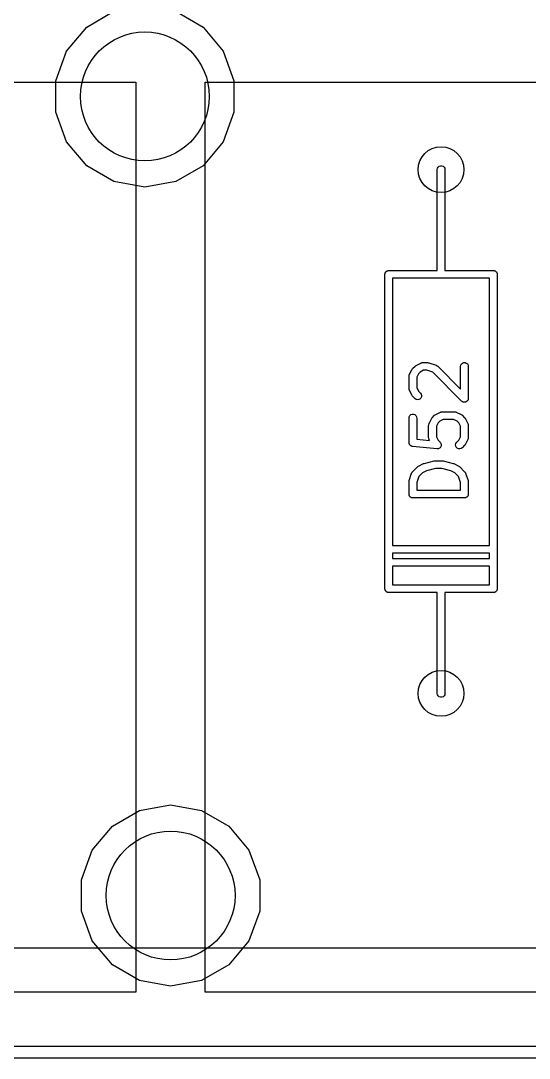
# Model space of a CAD drawing. Header units: millimetres. Extents: x 71 to 299, y 93 to 256.
# Drawn here: x 126.04 to 135.91, y 110.62 to 130.75 of the extents above; entities that cross this region are included whole.
import ezdxf

# ---------------------------------------------------------------- set-up
doc = ezdxf.new("R2010")
doc.units = ezdxf.units.MM
for name, color, linetype in [('BLACK', 7, 'Continuous'), ('PCB', 4, 'Continuous'), ('PCB_参照', 4, 'Continuous'), ('プレート', 6, 'Continuous'), ('物理キー', 7, 'Continuous'), ('裏面', 3, 'Continuous')]:
    doc.layers.add(name, color=color, linetype=linetype)
doc.layers.add('化粧板', color=1, linetype='Continuous', transparency=0.6)
doc.layers.add('補助線', color=4, linetype='Continuous', transparency=0.6)

# ---------------------------------------------------------------- blocks, each defined once
blk = doc.blocks.new('PCB外形')
at = {"layer": 'BLACK'}
blk.add_line((36, -145.925), (202.925, -145.925), dxfattribs=at)
blk = doc.blocks.new('PCB詳細')
at = {"layer": 'BLACK'}
for p, q in [((63.1208, -126.154), (63.6492, -125.849)), ((64.8508, -125.849), (65.3792, -126.154)), ((62.7287, -126.622), (63.1208, -126.154)), ((65.3792, -126.154), (65.7713, -126.622)), ((62.52, -127.195), (62.7287, -126.622)), ((65.7713, -126.622), (65.98, -127.195)), ((62.52, -127.805), (62.52, -127.195)), ((65.98, -127.195), (65.98, -127.805)), ((62.7287, -128.378), (62.52, -127.805)), ((65.98, -127.805), (65.7713, -128.378)), ((63.1208, -128.846), (62.7287, -128.378)), ((65.7713, -128.378), (65.3792, -128.846)), ((63.6492, -129.151), (63.1208, -128.846)), ((65.3792, -128.846), (64.8508, -129.151)), ((69.925, -128.92), (69.9295, -128.894)), ((69.925, -130.19), (69.925, -128.92)), ((69.9295, -128.894), (69.9425, -128.872)), ((69.9425, -128.872), (69.9625, -128.855)), ((69.9625, -128.855), (69.987, -128.846)), ((69.987, -128.846), (70.013, -128.846)), ((70.013, -128.846), (70.0375, -128.855)), ((70.0375, -128.855), (70.0575, -128.872)), ((70.0575, -128.872), (70.0705, -128.894)), ((70.0705, -128.894), (70.075, -128.92)), ((70.075, -128.92), (70.075, -130.19)), ((64.25, -129.257), (63.6492, -129.151)), ((64.8508, -129.151), (64.25, -129.257)), ((69.925, -130.877), (69.925, -130.19)), ((70.075, -130.19), (70.075, -130.877)), ((68.909, -130.952), (68.9101, -130.946)), ((68.909, -137.048), (68.909, -130.952)), ((68.9101, -130.939), (68.9124, -130.933)), ((68.9101, -130.946), (68.9101, -130.939)), ((68.9124, -130.933), (68.9135, -130.926)), ((68.9135, -130.926), (68.9168, -130.921)), ((68.9168, -130.921), (68.919, -130.915)), ((68.919, -130.915), (68.9233, -130.909)), ((68.9233, -130.909), (68.9265, -130.904)), ((68.9265, -130.904), (68.9316, -130.9)), ((68.9316, -130.9), (68.9358, -130.895)), ((68.9358, -130.895), (68.9415, -130.891)), ((68.9415, -130.891), (68.9465, -130.887)), ((68.9465, -130.887), (68.9527, -130.885)), ((68.9527, -130.885), (68.9583, -130.882)), ((68.9583, -130.882), (68.9648, -130.88)), ((68.9648, -130.88), (68.971, -130.878)), ((68.971, -130.878), (68.9775, -130.878)), ((68.9775, -130.878), (68.984, -130.877)), ((68.984, -130.877), (69.925, -130.877)), ((70.075, -130.877), (71.016, -130.877)), ((71.016, -130.877), (71.0225, -130.878)), ((71.0225, -130.878), (71.029, -130.878)), ((71.029, -130.878), (71.0352, -130.88)), ((71.0352, -130.88), (71.0417, -130.882)), ((71.0417, -130.882), (71.0473, -130.885)), ((71.0473, -130.885), (71.0535, -130.887)), ((71.0535, -130.887), (71.0585, -130.891)), ((71.0585, -130.891), (71.0642, -130.895)), ((71.0642, -130.895), (71.0684, -130.9)), ((71.0684, -130.9), (71.0735, -130.904)), ((71.0735, -130.904), (71.0767, -130.909)), ((71.0767, -130.909), (71.081, -130.915)), ((71.081, -130.915), (71.0832, -130.921)), ((71.0832, -130.921), (71.0865, -130.926)), ((71.0865, -130.926), (71.0876, -130.933)), ((71.0876, -130.933), (71.0899, -130.939)), ((71.0899, -130.939), (71.0899, -130.946)), ((71.0899, -130.946), (71.091, -130.952)), ((71.091, -130.952), (71.091, -137.048)), ((70, -131.027), (69.059, -131.027)), ((69.059, -131.027), (69.059, -136.211)), ((70.941, -131.027), (70, -131.027)), ((70.941, -136.211), (70.941, -131.027)), ((69.3853, -132.895), (69.4329, -132.8)), ((69.4329, -132.8), (69.4401, -132.79)), ((69.4401, -132.79), (69.447, -132.78)), ((69.447, -132.78), (69.4946, -132.733)), ((69.4946, -132.733), (69.5044, -132.726)), ((69.5044, -132.726), (69.5141, -132.719)), ((69.5141, -132.719), (69.6093, -132.671)), ((69.6606, -132.813), (69.592, -132.847)), ((69.6093, -132.671), (69.6135, -132.67)), ((69.6135, -132.67), (69.6172, -132.668)), ((69.6172, -132.668), (69.6259, -132.666)), ((69.6259, -132.666), (69.6343, -132.664)), ((69.6343, -132.664), (69.6386, -132.664)), ((69.6386, -132.664), (69.6429, -132.663)), ((69.6429, -132.663), (69.7381, -132.663)), ((69.7259, -132.813), (69.6606, -132.813)), ((69.8404, -132.851), (69.7259, -132.813)), ((69.7381, -132.663), (69.7499, -132.665)), ((69.7499, -132.665), (69.7618, -132.667)), ((69.7618, -132.667), (69.9047, -132.715)), ((69.9047, -132.715), (69.9085, -132.717)), ((69.9085, -132.717), (69.9126, -132.718)), ((69.9126, -132.718), (69.9198, -132.723)), ((69.9198, -132.723), (69.9276, -132.727)), ((69.9276, -132.727), (69.9304, -132.73)), ((69.9304, -132.73), (69.934, -132.733)), ((69.934, -132.733), (70.3774, -133.176)), ((70.3774, -132.738), (70.3819, -132.712)), ((70.3774, -133.176), (70.3774, -132.738)), ((70.3819, -132.712), (70.3949, -132.69)), ((70.3949, -132.69), (70.4149, -132.673)), ((70.4149, -132.673), (70.4394, -132.664)), ((70.4394, -132.664), (70.4654, -132.664)), ((70.4654, -132.664), (70.4899, -132.673)), ((70.4899, -132.673), (70.5098, -132.69)), ((70.5098, -132.69), (70.5229, -132.712)), ((70.5229, -132.712), (70.5274, -132.738)), ((70.5274, -132.738), (70.5274, -133.357)), ((69.3774, -132.929), (69.3781, -132.924)), ((69.3774, -133.167), (69.3774, -132.929)), ((69.3779, -132.92), (69.3804, -132.912)), ((69.3781, -132.924), (69.3779, -132.92)), ((69.3804, -132.912), (69.3819, -132.903)), ((69.3819, -132.903), (69.3841, -132.899)), ((69.3841, -132.899), (69.3853, -132.895)), ((69.5616, -132.878), (69.5274, -132.946)), ((69.5274, -132.946), (69.5274, -133.149)), ((69.592, -132.847), (69.5616, -132.878)), ((70.3993, -133.41), (69.8404, -132.851)), ((69.3781, -133.171), (69.3774, -133.167)), ((69.3779, -133.175), (69.3781, -133.171)), ((69.3804, -133.184), (69.3779, -133.175)), ((69.3819, -133.192), (69.3804, -133.184)), ((69.3841, -133.196), (69.3819, -133.192)), ((69.3853, -133.2), (69.3841, -133.196)), ((69.4329, -133.295), (69.3853, -133.2)), ((69.5274, -133.149), (69.5616, -133.217)), ((69.5616, -133.217), (69.6007, -133.256)), ((69.4401, -133.305), (69.4329, -133.295)), ((69.447, -133.315), (69.4401, -133.305)), ((69.4946, -133.363), (69.447, -133.315)), ((69.5159, -133.377), (69.4946, -133.363)), ((69.5411, -133.384), (69.5159, -133.377)), ((69.567, -133.382), (69.5411, -133.384)), ((69.5906, -133.371), (69.567, -133.382)), ((69.6091, -133.353), (69.5906, -133.371)), ((69.6007, -133.256), (69.6156, -133.278)), ((69.6201, -133.329), (69.6091, -133.353)), ((69.6156, -133.278), (69.6223, -133.303)), ((69.6223, -133.303), (69.6201, -133.329)), ((70.4074, -133.416), (70.3993, -133.41)), ((70.4149, -133.422), (70.4074, -133.416)), ((70.418, -133.423), (70.4149, -133.422)), ((70.4207, -133.425), (70.418, -133.423)), ((70.4302, -133.428), (70.4207, -133.425)), ((70.4394, -133.431), (70.4302, -133.428)), ((70.4427, -133.431), (70.4394, -133.431)), ((70.4458, -133.432), (70.4427, -133.431)), ((70.4556, -133.431), (70.4458, -133.432)), ((70.4654, -133.431), (70.4556, -133.431)), ((70.4685, -133.43), (70.4654, -133.431)), ((70.4718, -133.43), (70.4685, -133.43)), ((70.4807, -133.425), (70.4718, -133.43)), ((70.4899, -133.422), (70.4807, -133.425)), ((70.4924, -133.42), (70.4899, -133.422)), ((70.4954, -133.419), (70.4924, -133.42)), ((70.5023, -133.412), (70.4954, -133.419)), ((70.5098, -133.405), (70.5023, -133.412)), ((70.5115, -133.402), (70.5098, -133.405)), ((70.5138, -133.4), (70.5115, -133.402)), ((70.518, -133.391), (70.5138, -133.4)), ((70.5229, -133.383), (70.518, -133.391)), ((70.5234, -133.38), (70.5229, -133.383)), ((70.5248, -133.377), (70.5234, -133.38)), ((70.5257, -133.367), (70.5248, -133.377)), ((70.5274, -133.357), (70.5257, -133.367)), ((69.895, -133.671), (69.9903, -133.623)), ((69.9903, -133.623), (69.9944, -133.622)), ((69.9944, -133.622), (69.9982, -133.62)), ((69.9982, -133.62), (70.0068, -133.618)), ((70.0068, -133.618), (70.0152, -133.616)), ((70.0152, -133.616), (70.0196, -133.616)), ((70.0196, -133.616), (70.0238, -133.615)), ((70.0238, -133.615), (70.2619, -133.615)), ((70.2619, -133.615), (70.2662, -133.616)), ((70.2662, -133.616), (70.2705, -133.616)), ((70.2705, -133.616), (70.2789, -133.618)), ((70.2789, -133.618), (70.2876, -133.62)), ((70.2876, -133.62), (70.2913, -133.622)), ((70.2913, -133.622), (70.2954, -133.623)), ((70.2954, -133.623), (70.3907, -133.671)), ((69.3774, -133.738), (69.3819, -133.712)), ((69.3774, -134.214), (69.3774, -133.738)), ((69.3819, -133.712), (69.3949, -133.69)), ((69.3949, -133.69), (69.4149, -133.673)), ((69.4149, -133.673), (69.4394, -133.664)), ((69.4394, -133.664), (69.4654, -133.664)), ((69.4654, -133.664), (69.4899, -133.673)), ((69.4899, -133.673), (69.5098, -133.69)), ((69.5098, -133.69), (69.5229, -133.712)), ((69.5229, -133.712), (69.5274, -133.738)), ((69.5274, -133.738), (69.5274, -134.146)), ((69.7663, -133.847), (69.8139, -133.752)), ((69.8139, -133.752), (69.821, -133.743)), ((69.821, -133.743), (69.8279, -133.733)), ((69.8279, -133.733), (69.8755, -133.685)), ((69.8755, -133.685), (69.8854, -133.678)), ((69.8854, -133.678), (69.895, -133.671)), ((69.9426, -133.83), (69.9083, -133.899)), ((69.973, -133.8), (69.9426, -133.83)), ((70.0415, -133.765), (69.973, -133.8)), ((70.2442, -133.765), (70.0415, -133.765)), ((70.3127, -133.8), (70.2442, -133.765)), ((70.3431, -133.83), (70.3127, -133.8)), ((70.3774, -133.899), (70.3431, -133.83)), ((70.3907, -133.671), (70.4003, -133.678)), ((70.4003, -133.678), (70.4102, -133.685)), ((70.4102, -133.685), (70.4578, -133.733)), ((70.4578, -133.733), (70.4647, -133.743)), ((70.4647, -133.743), (70.4718, -133.752)), ((70.4718, -133.752), (70.5195, -133.847)), ((69.7583, -133.881), (69.7591, -133.877)), ((69.7583, -134.119), (69.7583, -133.881)), ((69.7588, -133.872), (69.7613, -133.864)), ((69.7591, -133.877), (69.7588, -133.872)), ((69.7613, -133.864), (69.7629, -133.855)), ((69.7629, -133.855), (69.765, -133.852)), ((69.765, -133.852), (69.7663, -133.847)), ((69.9083, -133.899), (69.9083, -134.101)), ((70.3774, -134.101), (70.3774, -133.899)), ((70.5195, -133.847), (70.5207, -133.852)), ((70.5207, -133.852), (70.5229, -133.855)), ((70.5229, -133.855), (70.5244, -133.864)), ((70.5244, -133.864), (70.5269, -133.872)), ((70.5269, -133.872), (70.5266, -133.877)), ((70.5266, -133.877), (70.5274, -133.881)), ((70.5274, -133.881), (70.5274, -134.119)), ((69.3779, -134.217), (69.3774, -134.214)), ((69.3776, -134.22), (69.3779, -134.217)), ((69.3801, -134.23), (69.3776, -134.22)), ((69.3819, -134.24), (69.3801, -134.23)), ((69.5274, -134.146), (69.7756, -134.171)), ((69.7591, -134.123), (69.7583, -134.119)), ((69.7588, -134.128), (69.7591, -134.123)), ((69.7613, -134.136), (69.7588, -134.128)), ((69.7629, -134.145), (69.7613, -134.136)), ((69.765, -134.148), (69.7629, -134.145)), ((69.7663, -134.153), (69.765, -134.148)), ((69.7756, -134.171), (69.7663, -134.153)), ((69.9083, -134.101), (69.9426, -134.17)), ((69.9426, -134.17), (69.9816, -134.209)), ((69.9816, -134.209), (69.9819, -134.209)), ((69.9819, -134.209), (69.9823, -134.21)), ((69.9823, -134.21), (69.9893, -134.22)), ((69.9893, -134.22), (69.9965, -134.23)), ((69.9965, -134.23), (69.9967, -134.231)), ((69.9967, -134.231), (69.9969, -134.231)), ((69.9969, -134.231), (70, -134.243)), ((70.2824, -134.255), (70.2892, -134.23)), ((70.2892, -134.23), (70.3041, -134.209)), ((70.3041, -134.209), (70.3431, -134.17)), ((70.3431, -134.17), (70.3774, -134.101)), ((70.5195, -134.153), (70.4718, -134.248)), ((70.5207, -134.148), (70.5195, -134.153)), ((70.5229, -134.145), (70.5207, -134.148)), ((70.5244, -134.136), (70.5229, -134.145)), ((70.5269, -134.128), (70.5244, -134.136)), ((70.5274, -134.119), (70.5266, -134.123)), ((70.5266, -134.123), (70.5269, -134.128)), ((69.3833, -134.242), (69.3819, -134.24)), ((69.384, -134.245), (69.3833, -134.242)), ((69.3898, -134.254), (69.384, -134.245)), ((69.3949, -134.262), (69.3898, -134.254)), ((69.3971, -134.264), (69.3949, -134.262)), ((69.3987, -134.267), (69.3971, -134.264)), ((69.407, -134.273), (69.3987, -134.267)), ((69.4149, -134.279), (69.407, -134.273)), ((69.4175, -134.28), (69.4149, -134.279)), ((69.4198, -134.282), (69.4175, -134.28)), ((69.4297, -134.285), (69.4198, -134.282)), ((69.4394, -134.288), (69.4297, -134.285)), ((69.4422, -134.288), (69.4394, -134.288)), ((69.4449, -134.289), (69.4422, -134.288)), ((69.9211, -134.337), (69.4449, -134.289)), ((69.9216, -134.336), (69.9211, -134.337)), ((69.922, -134.337), (69.9216, -134.336)), ((69.9345, -134.336), (69.922, -134.337)), ((69.9471, -134.335), (69.9345, -134.336)), ((69.9475, -134.334), (69.9471, -134.335)), ((69.948, -134.334), (69.9475, -134.334)), ((69.9594, -134.329), (69.948, -134.334)), ((69.9708, -134.324), (69.9594, -134.329)), ((69.9712, -134.324), (69.9708, -134.324)), ((69.9716, -134.323), (69.9712, -134.324)), ((69.9805, -134.314), (69.9716, -134.323)), ((69.9895, -134.306), (69.9805, -134.314)), ((69.9897, -134.305), (69.9895, -134.306)), ((69.99, -134.305), (69.9897, -134.305)), ((69.9953, -134.294), (69.99, -134.305)), ((70.0008, -134.282), (69.9953, -134.294)), ((70, -134.243), (70.0033, -134.255)), ((70.001, -134.281), (70.0008, -134.282)), ((70.0008, -134.282), (70.0008, -134.282)), ((70.0021, -134.269), (70.001, -134.281)), ((70.0034, -134.256), (70.0021, -134.269)), ((70.0033, -134.255), (70.0032, -134.256)), ((70.0032, -134.256), (70.0034, -134.256)), ((70.2847, -134.281), (70.2824, -134.255)), ((70.2957, -134.305), (70.2847, -134.281)), ((70.3141, -134.323), (70.2957, -134.305)), ((70.3377, -134.334), (70.3141, -134.323)), ((70.3637, -134.337), (70.3377, -134.334)), ((70.3888, -134.33), (70.3637, -134.337)), ((70.4102, -134.315), (70.3888, -134.33)), ((70.4578, -134.267), (70.4102, -134.315)), ((70.4647, -134.257), (70.4578, -134.267)), ((70.4718, -134.248), (70.4647, -134.257)), ((69.5617, -134.671), (69.6569, -134.623)), ((69.6569, -134.623), (69.6648, -134.621)), ((69.6648, -134.621), (69.6723, -134.618)), ((69.6723, -134.618), (69.8628, -134.57)), ((69.8628, -134.57), (69.8719, -134.569)), ((69.8719, -134.569), (69.881, -134.568)), ((69.881, -134.568), (70.0238, -134.568)), ((70.0238, -134.568), (70.0328, -134.569)), ((70.0328, -134.569), (70.042, -134.57)), ((70.042, -134.57), (70.2325, -134.618)), ((70.2325, -134.618), (70.24, -134.621)), ((70.24, -134.621), (70.2478, -134.623)), ((70.2478, -134.623), (70.3431, -134.671)), ((69.3812, -134.952), (69.4288, -134.81)), ((69.4288, -134.81), (69.4309, -134.806)), ((69.4309, -134.806), (69.432, -134.802)), ((69.432, -134.802), (69.4371, -134.794)), ((69.4371, -134.794), (69.4413, -134.787)), ((69.4413, -134.787), (69.4445, -134.784)), ((69.4445, -134.784), (69.447, -134.78)), ((69.447, -134.78), (69.5422, -134.685)), ((69.5422, -134.685), (69.552, -134.678)), ((69.552, -134.678), (69.5617, -134.671)), ((69.6397, -134.8), (69.5656, -134.874)), ((69.7167, -134.761), (69.6397, -134.8)), ((69.8902, -134.718), (69.7167, -134.761)), ((70.0146, -134.718), (69.8902, -134.718)), ((70.1881, -134.761), (70.0146, -134.718)), ((70.2651, -134.8), (70.1881, -134.761)), ((70.3392, -134.874), (70.2651, -134.8)), ((70.3431, -134.671), (70.3527, -134.678)), ((70.3527, -134.678), (70.3626, -134.685)), ((70.3626, -134.685), (70.4578, -134.78)), ((70.4578, -134.78), (70.4603, -134.784)), ((70.4603, -134.784), (70.4635, -134.787)), ((70.4635, -134.787), (70.4677, -134.794)), ((70.4677, -134.794), (70.4727, -134.802)), ((70.4727, -134.802), (70.4739, -134.806)), ((70.4739, -134.806), (70.4759, -134.81)), ((70.4759, -134.81), (70.5235, -134.952)), ((69.3774, -134.976), (69.3795, -134.964)), ((69.3774, -135.214), (69.3774, -134.976)), ((69.3795, -134.964), (69.3812, -134.952)), ((69.5656, -134.874), (69.5274, -134.988)), ((69.5274, -134.988), (69.5274, -135.139)), ((70.3774, -134.988), (70.3392, -134.874)), ((70.3774, -135.139), (70.3774, -134.988)), ((70.5235, -134.952), (70.5253, -134.964)), ((70.5253, -134.964), (70.5274, -134.976)), ((70.5274, -134.976), (70.5274, -135.214)), ((69.3785, -135.221), (69.3774, -135.214)), ((69.3785, -135.227), (69.3785, -135.221)), ((69.3808, -135.233), (69.3785, -135.227)), ((69.3819, -135.24), (69.3808, -135.233)), ((69.3852, -135.246), (69.3819, -135.24)), ((69.5274, -135.139), (70.3774, -135.139)), ((70.5229, -135.24), (70.5196, -135.246)), ((70.524, -135.233), (70.5229, -135.24)), ((70.5262, -135.227), (70.524, -135.233)), ((70.5274, -135.214), (70.5262, -135.221)), ((70.5262, -135.221), (70.5262, -135.227)), ((69.3874, -135.252), (69.3852, -135.246)), ((69.3916, -135.257), (69.3874, -135.252)), ((69.3949, -135.262), (69.3916, -135.257)), ((69.4, -135.267), (69.3949, -135.262)), ((69.4042, -135.272), (69.4, -135.267)), ((69.4099, -135.275), (69.4042, -135.272)), ((69.4149, -135.279), (69.4099, -135.275)), ((69.421, -135.281), (69.4149, -135.279)), ((69.4267, -135.285), (69.421, -135.281)), ((69.4332, -135.286), (69.4267, -135.285)), ((69.4394, -135.288), (69.4332, -135.286)), ((69.4459, -135.288), (69.4394, -135.288)), ((69.4524, -135.289), (69.4459, -135.288)), ((70.4524, -135.289), (69.4524, -135.289)), ((70.4588, -135.288), (70.4524, -135.289)), ((70.4654, -135.288), (70.4588, -135.288)), ((70.4716, -135.286), (70.4654, -135.288)), ((70.478, -135.285), (70.4716, -135.286)), ((70.4837, -135.281), (70.478, -135.285)), ((70.4899, -135.279), (70.4837, -135.281)), ((70.4949, -135.275), (70.4899, -135.279)), ((70.5006, -135.272), (70.4949, -135.275)), ((70.5048, -135.267), (70.5006, -135.272)), ((70.5098, -135.262), (70.5048, -135.267)), ((70.5131, -135.257), (70.5098, -135.262)), ((70.5173, -135.252), (70.5131, -135.257)), ((70.5196, -135.246), (70.5173, -135.252)), ((69.059, -136.211), (70.941, -136.211)), ((69.059, -136.361), (69.059, -136.465)), ((70.941, -136.361), (69.059, -136.361)), ((70.941, -136.465), (70.941, -136.361)), ((69.059, -136.465), (70.941, -136.465)), ((70.941, -136.615), (69.059, -136.615)), ((69.059, -136.615), (69.059, -136.973)), ((70.941, -136.973), (70.941, -136.615)), ((68.9101, -137.054), (68.909, -137.048)), ((68.9101, -137.061), (68.9101, -137.054)), ((69.059, -136.973), (70, -136.973)), ((70, -136.973), (70.941, -136.973)), ((71.091, -137.048), (71.0899, -137.054)), ((71.0899, -137.054), (71.0899, -137.061)), ((68.9124, -137.067), (68.9101, -137.061)), ((68.9135, -137.074), (68.9124, -137.067)), ((68.9168, -137.079), (68.9135, -137.074)), ((68.919, -137.085), (68.9168, -137.079)), ((68.9233, -137.091), (68.919, -137.085)), ((68.9265, -137.096), (68.9233, -137.091)), ((68.9316, -137.1), (68.9265, -137.096)), ((68.9358, -137.105), (68.9316, -137.1)), ((68.9415, -137.109), (68.9358, -137.105)), ((68.9465, -137.113), (68.9415, -137.109)), ((68.9527, -137.115), (68.9465, -137.113)), ((68.9583, -137.118), (68.9527, -137.115)), ((68.9648, -137.12), (68.9583, -137.118)), ((68.971, -137.122), (68.9648, -137.12)), ((68.9775, -137.122), (68.971, -137.122)), ((68.984, -137.123), (68.9775, -137.122)), ((69.925, -137.123), (68.984, -137.123)), ((69.925, -137.81), (69.925, -137.123)), ((71.016, -137.123), (70.075, -137.123)), ((70.075, -137.123), (70.075, -137.81)), ((71.0225, -137.122), (71.016, -137.123)), ((71.029, -137.122), (71.0225, -137.122)), ((71.0352, -137.12), (71.029, -137.122)), ((71.0417, -137.118), (71.0352, -137.12)), ((71.0473, -137.115), (71.0417, -137.118)), ((71.0535, -137.113), (71.0473, -137.115)), ((71.0585, -137.109), (71.0535, -137.113)), ((71.0642, -137.105), (71.0585, -137.109)), ((71.0684, -137.1), (71.0642, -137.105)), ((71.0735, -137.096), (71.0684, -137.1)), ((71.0767, -137.091), (71.0735, -137.096)), ((71.081, -137.085), (71.0767, -137.091)), ((71.0832, -137.079), (71.081, -137.085)), ((71.0865, -137.074), (71.0832, -137.079)), ((71.0876, -137.067), (71.0865, -137.074)), ((71.0899, -137.061), (71.0876, -137.067)), ((69.925, -139.08), (69.925, -137.81)), ((70.075, -137.81), (70.075, -139.08)), ((69.9295, -139.106), (69.925, -139.08)), ((69.9425, -139.128), (69.9295, -139.106)), ((69.9625, -139.145), (69.9425, -139.128)), ((69.987, -139.154), (69.9625, -139.145)), ((70.013, -139.154), (69.987, -139.154)), ((70.0375, -139.145), (70.013, -139.154)), ((70.0575, -139.128), (70.0375, -139.145)), ((70.0705, -139.106), (70.0575, -139.128)), ((70.075, -139.08), (70.0705, -139.106)), ((64.1492, -141.349), (64.75, -141.243)), ((64.75, -141.243), (65.3508, -141.349)), ((63.6208, -141.654), (64.1492, -141.349)), ((65.3508, -141.349), (65.8792, -141.654)), ((63.2287, -142.122), (63.6208, -141.654)), ((65.8792, -141.654), (66.2713, -142.122)), ((63.02, -142.695), (63.2287, -142.122)), ((66.2713, -142.122), (66.48, -142.695)), ((63.02, -143.305), (63.02, -142.695)), ((66.48, -142.695), (66.48, -143.305)), ((63.2287, -143.878), (63.02, -143.305)), ((66.48, -143.305), (66.2713, -143.878)), ((63.6208, -144.346), (63.2287, -143.878)), ((66.2713, -143.878), (65.8792, -144.346)), ((64.1492, -144.651), (63.6208, -144.346)), ((65.8792, -144.346), (65.3508, -144.651)), ((64.75, -144.757), (64.1492, -144.651)), ((65.3508, -144.651), (64.75, -144.757))]:
    blk.add_line(p, q, dxfattribs=at)
for centre, radius in [((64.25, -127.5), 1.25), ((70, -128.92), 0.4445), ((70, -139.08), 0.4445), ((64.75, -143), 1.25)]:
    blk.add_circle(centre, radius, dxfattribs=at)
at = {"linetype": 'ByBlock'}
blk.add_blockref('PCB外形', (0, 0), dxfattribs=at)
blk = doc.blocks.new('A$C28663')
at = {"layer": 'PCB'}
blk.add_blockref('PCB詳細', (-35.075, 145.925), dxfattribs=at)

msp = doc.modelspace()

# ---------------------------------------------------------------- linework, layer by layer
at = {"layer": 'プレート'}
for centre in [(128.449, 129.282), (128.949, 113.782)]:
    msp.add_circle(centre, 1.25, dxfattribs=at)
at = {"layer": '化粧板'}
msp.add_lwpolyline([(177.088, 110.625), (99.808, 110.625), (99.808, 149.872), (109.308, 149.872), (109.308, 167.594), (104.558, 167.594), (104.558, 187.872), (114.058, 187.872), (114.058, 206.874), (267.333, 206.874), (267.287, 129.557), (215.135, 129.588), (215.135, 110.625), (194.808, 110.625), (194.808, 129.594), (177.088, 129.594)], close=True, dxfattribs=at)
at = {"layer": '物理キー', "color": 7}
for points in [[(101.121, 129.561), (128.277, 129.561), (128.277, 111.905), (101.121, 111.905), (101.121, 129.561)], [(129.621, 129.561), (156.777, 129.561), (156.777, 111.905), (129.621, 111.905), (129.621, 129.561)]]:
    msp.add_lwpolyline(points, close=True, dxfattribs=at)
at = {"layer": '裏面'}
for centre in [(128.449, 129.282), (128.949, 113.782)]:
    msp.add_circle(centre, 1.25, dxfattribs=at)
at = {"layer": '補助線'}
msp.add_line((298.732, 112.757), (71.224, 112.757), dxfattribs=at)

# ---------------------------------------------------------------- block references
at = {"layer": 'PCB_参照'}
msp.add_blockref('A$C28663', (99.274, 110.857), dxfattribs=at)

doc.saveas('drawing.dxf')
